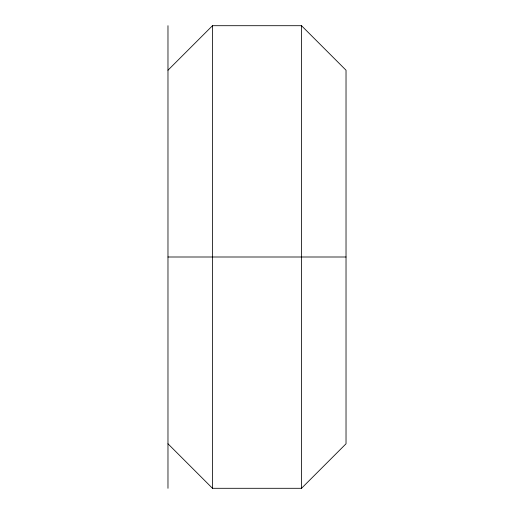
<?xml version="1.0" encoding="UTF-8"?>
<svg xmlns="http://www.w3.org/2000/svg" width="514" height="514" viewBox="0 0 514 514"><rect width="100%" height="100%" fill="white"/><g stroke="black" fill="none" stroke-linecap="round" stroke-linejoin="round"><path stroke-width="0.77" d="M167.975 70.212L212.488 25.7L301.512 25.7L346.025 70.212L346.025 443.788L301.512 488.3L212.488 488.3L167.975 443.788M167.975 257L346.025 257M301.512 25.7L301.512 488.3M212.488 25.7L212.488 488.3M167.975 25.7L167.975 488.3"/></g></svg>
